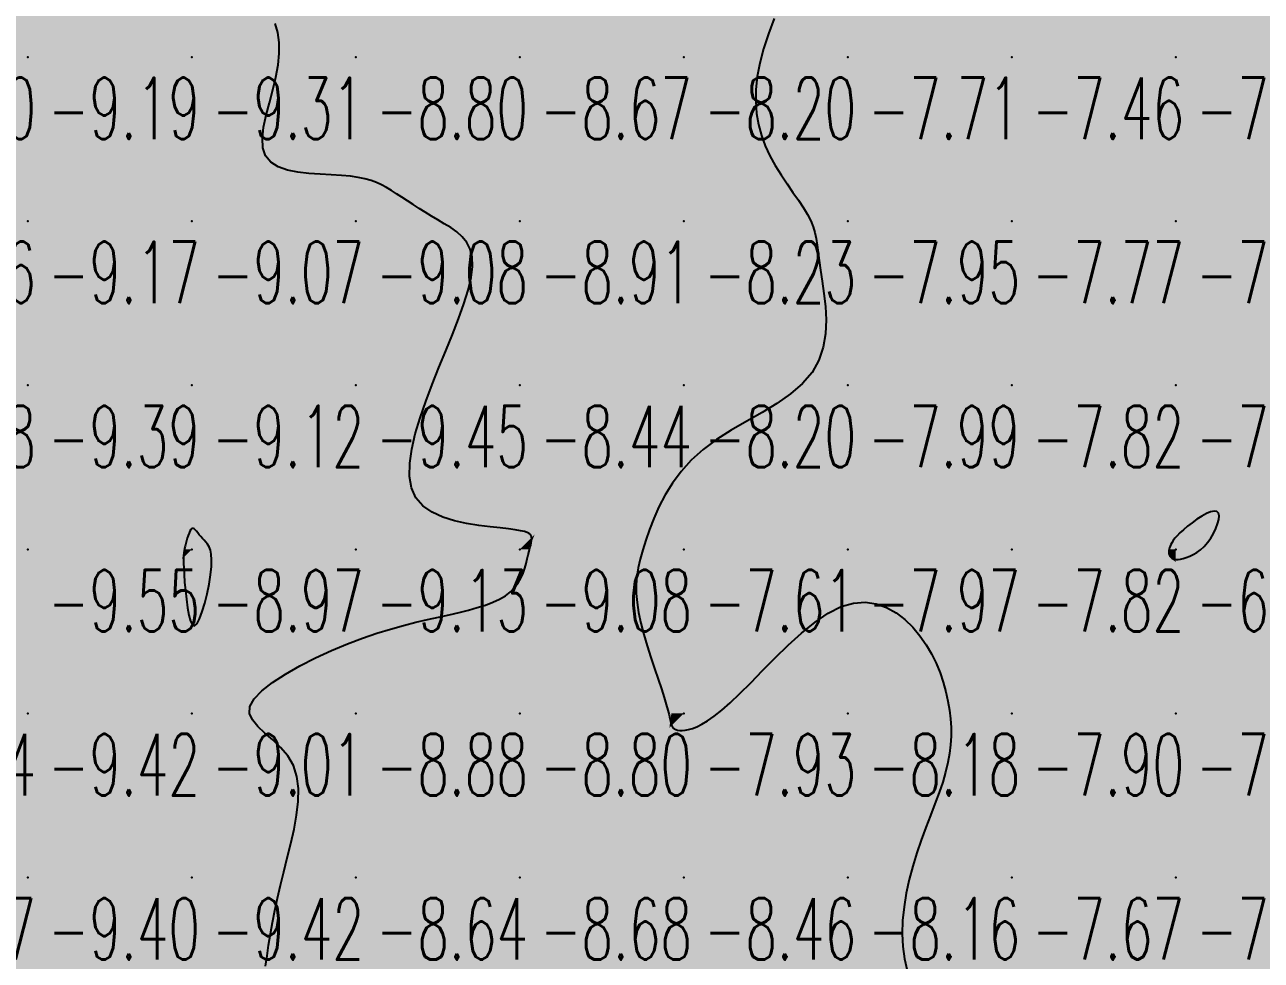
# Model space of a CAD drawing. Header units: millimetres. Extents: x 88261 to 90953, y 390274 to 392322.
# Drawn here: x 89780.1 to 89855.5, y 392062.2 to 392119.2 of the extents above; entities that cross this region are included whole.
import ezdxf
from ezdxf.enums import TextEntityAlignment as Align

# ---------------------------------------------------------------- set-up
doc = ezdxf.new("R2010")
doc.units = ezdxf.units.MM
doc.header["$LTSCALE"] = 25
for name, color, linetype in [('CN_03_00', 7, 'Continuous'), ('COTEAlt', 7, 'Continuous'), ('TN_COLORIAGE', 7, 'Continuous')]:
    doc.layers.add(name, color=color, linetype=linetype)
doc.styles.add('Simplex 1.0', font='Simplex.shx', dxfattribs={"width": 0.99, "height": 2.5})
doc.styles.get("Standard").update_dxf_attribs({"font": 'times.ttf'})

# ---------------------------------------------------------------- blocks, each defined once
blk = doc.blocks.new('COTE')
at = {"color": 0}
blk.add_point((0, 0), dxfattribs=at)
at = {"layer": 'COTEAlt'}
blk.add_attdef('ALT', text='', height=3.75, dxfattribs=at).set_placement((1.25, -1.25), align=Align.TOP_LEFT)

msp = doc.modelspace()

# ---------------------------------------------------------------- linework, layer by layer
at = {"layer": 'CN_03_00', "flags": 128}
for points, elevation in [([(89825.765, 392119.577), (89825.409, 392118.643), (89825.111, 392117.735), (89824.886, 392116.87), (89824.734, 392116.048), (89824.653, 392115.265), (89824.641, 392114.519), (89824.693, 392113.806), (89824.809, 392113.122), (89824.985, 392112.464), (89825.218, 392111.829), (89825.505, 392111.214), (89825.831, 392110.621), (89826.182, 392110.051), (89826.544, 392109.507), (89826.902, 392108.992), (89827.241, 392108.507), (89827.545, 392108.056), (89827.801, 392107.639), (89827.998, 392107.257), (89828.144, 392106.896), (89828.249, 392106.539), (89828.326, 392106.17), (89828.386, 392105.774), (89828.441, 392105.332), (89828.504, 392104.829), (89828.584, 392104.248), (89828.689, 392103.58), (89828.797, 392102.838), (89828.884, 392102.043), (89828.922, 392101.217), (89828.886, 392100.38), (89828.749, 392099.553), (89828.486, 392098.757), (89828.07, 392098.013), (89827.486, 392097.335), (89826.759, 392096.714), (89825.926, 392096.135), (89825.022, 392095.582), (89824.085, 392095.04), (89823.149, 392094.494), (89822.251, 392093.927), (89821.428, 392093.325), (89820.708, 392092.677), (89820.088, 392091.99), (89819.56, 392091.279), (89819.112, 392090.556), (89818.735, 392089.833), (89818.42, 392089.124), (89818.157, 392088.442), (89817.934, 392087.799), (89817.746, 392087.204), (89817.592, 392086.648), (89817.474, 392086.118), (89817.394, 392085.601), (89817.354, 392085.083), (89817.357, 392084.551), (89817.405, 392083.991), (89817.499, 392083.391), (89817.641, 392082.742), (89817.82, 392082.057), (89818.025, 392081.355), (89818.246, 392080.653), (89818.471, 392079.97), (89818.688, 392079.324), (89818.886, 392078.732), (89819.055, 392078.214), (89819.185, 392077.783), (89819.281, 392077.432), (89819.35, 392077.153), (89819.399, 392076.933), (89819.435, 392076.762), (89819.465, 392076.631), (89819.497, 392076.529), (89819.538, 392076.445), (89819.593, 392076.371), (89819.665, 392076.306), (89819.756, 392076.255), (89819.867, 392076.217), (89820, 392076.196), (89820.156, 392076.194), (89820.336, 392076.214), (89820.542, 392076.256), (89820.777, 392076.326), (89821.045, 392076.432), (89821.352, 392076.585), (89821.703, 392076.797), (89822.106, 392077.079), (89822.565, 392077.441), (89823.086, 392077.894), (89823.675, 392078.45), (89824.334, 392079.112), (89825.054, 392079.849), (89825.819, 392080.624), (89826.617, 392081.399), (89827.433, 392082.137), (89828.253, 392082.8), (89829.063, 392083.349), (89829.85, 392083.748), (89830.602, 392083.967), (89831.314, 392084.019), (89831.984, 392083.924), (89832.612, 392083.703), (89833.193, 392083.376), (89833.727, 392082.965), (89834.212, 392082.49), (89834.645, 392081.972), (89835.025, 392081.429), (89835.355, 392080.869), (89835.638, 392080.297), (89835.876, 392079.719), (89836.073, 392079.139), (89836.233, 392078.562), (89836.358, 392077.994), (89836.451, 392077.439), (89836.516, 392076.901), (89836.55, 392076.374), (89836.553, 392075.852), (89836.522, 392075.327), (89836.457, 392074.793), (89836.355, 392074.241), (89836.215, 392073.666), (89836.035, 392073.059), (89835.815, 392072.415), (89835.565, 392071.736), (89835.293, 392071.026), (89835.011, 392070.287), (89834.73, 392069.523), (89834.458, 392068.738), (89834.208, 392067.934), (89833.988, 392067.115), (89833.81, 392066.285), (89833.677, 392065.453), (89833.595, 392064.627), (89833.569, 392063.817), (89833.602, 392063.033), (89833.7, 392062.282), (89833.868, 392061.575)], -8), ([(89794.758, 392061.833), (89794.843, 392062.467), (89794.941, 392063.123), (89795.053, 392063.801), (89795.18, 392064.504), (89795.322, 392065.233), (89795.483, 392065.99), (89795.661, 392066.776), (89795.86, 392067.594), (89796.077, 392068.442), (89796.293, 392069.309), (89796.49, 392070.179), (89796.647, 392071.038), (89796.742, 392071.871), (89796.755, 392072.663), (89796.666, 392073.399), (89796.454, 392074.064), (89796.109, 392074.649), (89795.671, 392075.164), (89795.186, 392075.625), (89794.706, 392076.047), (89794.278, 392076.447), (89793.952, 392076.84), (89793.777, 392077.242), (89793.802, 392077.668), (89794.062, 392078.13), (89794.534, 392078.62), (89795.181, 392079.126), (89795.965, 392079.636), (89796.85, 392080.138), (89797.799, 392080.619), (89798.774, 392081.068), (89799.739, 392081.472), (89800.662, 392081.822), (89801.539, 392082.123), (89802.372, 392082.38), (89803.163, 392082.601), (89803.914, 392082.793), (89804.627, 392082.961), (89805.303, 392083.114), (89805.944, 392083.258), (89806.553, 392083.399), (89807.126, 392083.542), (89807.661, 392083.69), (89808.156, 392083.847), (89808.608, 392084.017), (89809.015, 392084.205), (89809.373, 392084.414), (89809.681, 392084.647), (89809.937, 392084.908), (89810.146, 392085.19), (89810.314, 392085.485), (89810.448, 392085.787), (89810.554, 392086.088), (89810.638, 392086.38), (89810.707, 392086.656), (89810.767, 392086.909), (89810.822, 392087.132), (89810.873, 392087.327), (89810.916, 392087.497), (89810.95, 392087.643), (89810.972, 392087.77), (89810.981, 392087.88), (89810.974, 392087.975), (89810.95, 392088.058), (89810.904, 392088.133), (89810.826, 392088.2), (89810.705, 392088.261), (89810.53, 392088.319), (89810.288, 392088.374), (89809.969, 392088.429), (89809.56, 392088.486), (89809.051, 392088.545), (89808.437, 392088.611), (89807.745, 392088.696), (89807.011, 392088.813), (89806.269, 392088.977), (89805.553, 392089.202), (89804.9, 392089.501), (89804.343, 392089.889), (89803.917, 392090.38), (89803.649, 392090.982), (89803.528, 392091.687), (89803.538, 392092.48), (89803.66, 392093.348), (89803.876, 392094.276), (89804.168, 392095.251), (89804.518, 392096.257), (89804.908, 392097.282), (89805.32, 392098.31), (89805.736, 392099.329), (89806.141, 392100.325), (89806.515, 392101.284), (89806.843, 392102.192), (89807.107, 392103.036), (89807.29, 392103.803), (89807.375, 392104.478), (89807.35, 392105.053), (89807.225, 392105.537), (89807.015, 392105.943), (89806.737, 392106.287), (89806.406, 392106.581), (89806.038, 392106.84), (89805.648, 392107.078), (89805.251, 392107.307), (89804.862, 392107.541), (89804.482, 392107.778), (89804.113, 392108.015), (89803.754, 392108.25), (89803.406, 392108.479), (89803.07, 392108.7), (89802.745, 392108.909), (89802.433, 392109.104), (89802.131, 392109.282), (89801.829, 392109.442), (89801.517, 392109.584), (89801.182, 392109.709), (89800.812, 392109.815), (89800.396, 392109.903), (89799.921, 392109.972), (89799.376, 392110.023), (89798.757, 392110.058), (89798.087, 392110.092), (89797.398, 392110.14), (89796.72, 392110.222), (89796.085, 392110.352), (89795.524, 392110.55), (89795.068, 392110.831), (89794.748, 392111.214), (89794.584, 392111.708), (89794.557, 392112.299), (89794.635, 392112.968), (89794.788, 392113.694), (89794.983, 392114.456), (89795.191, 392115.234), (89795.38, 392116.007), (89795.52, 392116.755), (89795.584, 392117.461), (89795.573, 392118.118), (89795.491, 392118.724), (89795.342, 392119.275)], -9)]:
    msp.add_lwpolyline(points, dxfattribs=dict(at, elevation=elevation))
for points, elevation in [([(89852.38, 392087.913), (89852.551, 392088.202), (89852.693, 392088.499), (89852.8, 392088.788), (89852.866, 392089.053), (89852.884, 392089.279), (89852.846, 392089.451), (89852.748, 392089.553), (89852.585, 392089.575), (89852.368, 392089.524), (89852.111, 392089.414), (89851.827, 392089.258), (89851.532, 392089.07), (89851.237, 392088.861), (89850.958, 392088.646), (89850.709, 392088.437), (89850.499, 392088.245), (89850.328, 392088.071), (89850.191, 392087.914), (89850.085, 392087.772), (89850.004, 392087.645), (89849.944, 392087.53), (89849.9, 392087.427), (89849.869, 392087.334), (89849.847, 392087.25), (89849.832, 392087.174), (89849.825, 392087.105), (89849.825, 392087.042), (89849.831, 392086.983), (89849.845, 392086.929), (89849.865, 392086.877), (89849.891, 392086.828), (89849.923, 392086.779), (89849.964, 392086.734), (89850.016, 392086.694), (89850.081, 392086.661), (89850.163, 392086.638), (89850.263, 392086.626), (89850.384, 392086.628), (89850.529, 392086.645), (89850.699, 392086.681), (89850.89, 392086.737), (89851.097, 392086.817), (89851.314, 392086.921), (89851.537, 392087.054), (89851.761, 392087.217), (89851.979, 392087.414), (89852.187, 392087.646), (89852.38, 392087.913)], -7), ([(89789.817, 392085.244), (89789.863, 392084.726), (89789.922, 392084.193), (89789.994, 392083.682), (89790.08, 392083.228), (89790.18, 392082.869), (89790.297, 392082.642), (89790.429, 392082.582), (89790.577, 392082.715), (89790.734, 392083.014), (89790.893, 392083.442), (89791.046, 392083.961), (89791.186, 392084.534), (89791.305, 392085.122), (89791.396, 392085.687), (89791.451, 392086.192), (89791.465, 392086.607), (89791.443, 392086.938), (89791.39, 392087.198), (89791.313, 392087.4), (89791.219, 392087.558), (89791.114, 392087.685), (89791.004, 392087.795), (89790.897, 392087.902), (89790.797, 392088.015), (89790.705, 392088.132), (89790.62, 392088.244), (89790.54, 392088.345), (89790.466, 392088.429), (89790.396, 392088.487), (89790.329, 392088.513), (89790.265, 392088.5), (89790.202, 392088.444), (89790.142, 392088.349), (89790.084, 392088.225), (89790.028, 392088.078), (89789.976, 392087.918), (89789.928, 392087.752), (89789.884, 392087.588), (89789.845, 392087.434), (89789.812, 392087.295), (89789.784, 392087.161), (89789.763, 392087.018), (89789.749, 392086.853), (89789.743, 392086.654), (89789.746, 392086.405), (89789.759, 392086.095), (89789.783, 392085.71), (89789.817, 392085.244)], -9)]:
    msp.add_lwpolyline(points, close=True, dxfattribs=dict(at, elevation=elevation))
at = {"layer": 'TN_COLORIAGE', "color": 181}
for points in [[(89770.249, 392127.239, -9.309), (89770.249, 392117.239, -9.309), (89780.249, 392127.239, -9.309)], [(89770.249, 392117.239, -9.309), (89780.249, 392117.239, -9.309), (89780.249, 392127.239, -9.309)], [(89780.249, 392127.239, -9), (89784.458, 392127.239, -9), (89780.249, 392117.239, -9), (89783.364, 392120.355, -9)], [(89790.249, 392117.239, -9), (89790.249, 392121.49, -9), (89780.249, 392117.239, -9), (89783.364, 392120.355, -9)], [(89790.249, 392121.49, -9.314), (89794.629, 392121.619, -9.314), (89790.249, 392117.239, -9.314)], [(89794.629, 392121.619, -9.314), (89796.381, 392117.239, -9.314), (89790.249, 392117.239, -9.314)], [(89770.249, 392117.239, -9.192), (89770.249, 392107.239, -9.192), (89780.249, 392117.239, -9.192)], [(89770.249, 392107.239, -9.192), (89780.249, 392107.239, -9.192), (89780.249, 392117.239, -9.192)], [(89780.249, 392107.239, -9.314), (89790.249, 392107.239, -9.314), (89790.249, 392117.239, -9.314)], [(89780.249, 392117.239, -9.314), (89780.249, 392107.239, -9.314), (89790.249, 392117.239, -9.314)], [(89790.249, 392117.239, -9), (89796.381, 392117.239, -9), (89790.249, 392107.239, -9), (89792.964, 392109.955, -9)], [(89800.249, 392107.239, -9), (89800.249, 392110.224, -9), (89790.249, 392107.239, -9), (89792.964, 392109.955, -9)], [(89802.299, 392109.29, -9.084), (89800.249, 392110.224, -9.084), (89800.249, 392107.239, -9.084)], [(89802.299, 392109.29, -9.084), (89805.151, 392107.239, -9.084), (89800.249, 392107.239, -9.084)], [(89770.249, 392107.239, -9.165), (89770.249, 392097.239, -9.165), (89780.249, 392107.239, -9.165)], [(89770.249, 392097.239, -9.165), (89780.249, 392097.239, -9.165), (89780.249, 392107.239, -9.165)], [(89780.249, 392107.239, -9.074), (89780.249, 392097.239, -9.074), (89790.249, 392107.239, -9.074)], [(89780.249, 392097.239, -9.074), (89790.249, 392097.239, -9.074), (89790.249, 392107.239, -9.074)], [(89790.249, 392107.239, -9.084), (89790.249, 392097.239, -9.084), (89800.249, 392107.239, -9.084)], [(89790.249, 392097.239, -9.084), (89800.249, 392097.239, -9.084), (89800.249, 392107.239, -9.084)], [(89800.249, 392097.239, -9), (89808.606, 392105.597, -9), (89800.249, 392107.239, -9), (89805.151, 392107.239, -9)], [(89804.674, 392097.239, -9.446), (89808.606, 392105.597, -9.446), (89800.249, 392097.239, -9.446)], [(89770.249, 392097.239, -9.389), (89770.249, 392087.239, -9.389), (89780.249, 392097.239, -9.389)], [(89770.249, 392087.239, -9.389), (89780.249, 392087.239, -9.389), (89780.249, 392097.239, -9.389)], [(89780.249, 392087.239, -9), (89789.79, 392087.239, -9), (89790.249, 392097.239, -9), (89790.249, 392088.992, -9)], [(89780.249, 392097.239, -9.124), (89780.249, 392087.239, -9.124), (89790.249, 392097.239, -9.124)], [(89800.249, 392097.239, -9), (89790.805, 392087.795, -9), (89790.249, 392097.239, -9), (89790.249, 392088.992, -9)], [(89800.249, 392097.239, -9), (89790.805, 392087.795, -9), (89800.249, 392087.239, -9), (89791.913, 392087.239, -9)], [(89800.249, 392097.239, -9), (89804.674, 392097.239, -9), (89800.249, 392087.239, -9), (89802.145, 392089.136, -9)], [(89800.249, 392087.239, -9), (89802.145, 392089.136, -9), (89810.249, 392087.239, -9), (89810.249, 392088.495, -9)], [(89811.163, 392088.154, -9.081), (89810.249, 392088.495, -9.081), (89810.249, 392087.239, -9.081)], [(89810.797, 392087.239, -9.081), (89811.163, 392088.154, -9.081), (89810.249, 392087.239, -9.081)], [(89770.249, 392077.239, -9.546), (89780.249, 392077.239, -9.546), (89780.249, 392087.239, -9.546)], [(89770.249, 392087.239, -9.546), (89770.249, 392077.239, -9.546), (89780.249, 392087.239, -9.546)], [(89780.249, 392087.239, -9), (89789.79, 392087.239, -9), (89780.249, 392077.239, -9), (89789.664, 392086.655, -9)], [(89800.249, 392087.239, -9), (89800.249, 392082.077, -9), (89790.249, 392077.239, -9), (89791.145, 392077.239, -9)], [(89800.249, 392087.239, -9), (89791.913, 392087.239, -9), (89790.249, 392077.239, -9), (89790.249, 392080.399, -9)], [(89800.249, 392087.239, -9), (89800.249, 392082.077, -9), (89810.249, 392087.239, -9), (89806.292, 392083.283, -9)], [(89810.249, 392084.341, -9.081), (89806.292, 392083.283, -9.081), (89810.249, 392087.239, -9.081)], [(89810.797, 392087.239, -9.081), (89810.249, 392084.341, -9.081), (89810.249, 392087.239, -9.081)], [(89780.249, 392077.239, -9), (89789.664, 392086.655, -9), (89790.249, 392077.239, -9), (89790.249, 392080.399, -9)], [(89770.249, 392077.239, -9.423), (89770.249, 392067.239, -9.423), (89780.249, 392077.239, -9.423)], [(89770.249, 392067.239, -9.423), (89780.249, 392067.239, -9.423), (89780.249, 392077.239, -9.423)], [(89780.249, 392067.239, -9.012), (89790.249, 392067.239, -9.012), (89790.249, 392077.239, -9.012)], [(89780.249, 392077.239, -9.012), (89780.249, 392067.239, -9.012), (89790.249, 392077.239, -9.012)], [(89790.249, 392067.239, -9), (89797.985, 392074.976, -9), (89790.249, 392077.239, -9), (89791.145, 392077.239, -9)], [(89795.634, 392067.239, -9.421), (89797.985, 392074.976, -9.421), (89790.249, 392067.239, -9.421)], [(89770.249, 392067.239, -9.396), (89770.249, 392057.239, -9.396), (89780.249, 392067.239, -9.396)], [(89770.249, 392057.239, -9.396), (89780.249, 392057.239, -9.396), (89780.249, 392067.239, -9.396)], [(89780.249, 392057.239, -9.421), (89790.249, 392057.239, -9.421), (89790.249, 392067.239, -9.421)], [(89780.249, 392067.239, -9.421), (89780.249, 392057.239, -9.421), (89790.249, 392067.239, -9.421)], [(89790.249, 392067.239, -9), (89795.634, 392067.239, -9), (89790.249, 392057.239, -9), (89794.638, 392061.629, -9)]]:
    msp.add_solid(points, dxfattribs=at)
at = {"layer": 'TN_COLORIAGE', "color": 171}
for points in [[(89796.381, 392117.239, -8.597), (89794.629, 392121.619, -8.597), (89800.249, 392117.239, -8.597), (89800.249, 392127.239, -8.597)], [(89800.249, 392127.239, -8.398), (89800.249, 392117.239, -8.398), (89810.249, 392127.239, -8.398)], [(89800.249, 392117.239, -8.398), (89810.249, 392117.239, -8.398), (89810.249, 392127.239, -8.398)], [(89810.249, 392117.239, -8.268), (89820.249, 392117.239, -8.268), (89820.249, 392127.239, -8.268)], [(89810.249, 392127.239, -8.268), (89810.249, 392117.239, -8.268), (89820.249, 392127.239, -8.268)], [(89820.249, 392127.239, -8), (89829.159, 392127.239, -8), (89820.249, 392117.239, -8), (89828.839, 392125.829, -8)], [(89824.298, 392117.239, -8.199), (89828.839, 392125.829, -8.199), (89820.249, 392117.239, -8.199)], [(89792.964, 392109.955, -8.802), (89800.249, 392110.224, -8.802), (89800.249, 392117.239, -8.802)], [(89792.964, 392109.955, -8.802), (89796.381, 392117.239, -8.802), (89800.249, 392117.239, -8.802)], [(89800.249, 392110.224, -8.673), (89802.299, 392109.29, -8.673), (89800.249, 392117.239, -8.673), (89810.249, 392117.239, -8.673)], [(89805.151, 392107.239, -8.673), (89802.299, 392109.29, -8.673), (89810.249, 392107.239, -8.673), (89810.249, 392117.239, -8.673)], [(89810.249, 392107.239, -8.199), (89820.249, 392107.239, -8.199), (89820.249, 392117.239, -8.199)], [(89810.249, 392117.239, -8.199), (89810.249, 392107.239, -8.199), (89820.249, 392117.239, -8.199)], [(89820.249, 392107.239, -8), (89824.633, 392111.624, -8), (89820.249, 392117.239, -8), (89824.298, 392117.239, -8)], [(89824.633, 392111.624, -8.229), (89828.478, 392107.239, -8.229), (89820.249, 392107.239, -8.229)], [(89808.606, 392105.597, -8.438), (89804.674, 392097.239, -8.438), (89810.249, 392107.239, -8.438), (89810.249, 392097.239, -8.438)], [(89805.151, 392107.239, -8.912), (89808.606, 392105.597, -8.912), (89810.249, 392107.239, -8.912)], [(89810.249, 392107.239, -8.229), (89810.249, 392097.239, -8.229), (89820.249, 392107.239, -8.229)], [(89810.249, 392097.239, -8.229), (89820.249, 392097.239, -8.229), (89820.249, 392107.239, -8.229)], [(89820.249, 392107.239, -8), (89828.478, 392107.239, -8), (89820.249, 392097.239, -8), (89828.262, 392105.253, -8)], [(89828.262, 392105.253, -8.199), (89829.978, 392097.239, -8.199), (89820.249, 392097.239, -8.199)], [(89810.249, 392088.495, -8.438), (89802.145, 392089.136, -8.438), (89810.249, 392097.239, -8.438)], [(89802.145, 392089.136, -8.438), (89804.674, 392097.239, -8.438), (89810.249, 392097.239, -8.438)], [(89810.249, 392088.495, -8.199), (89811.163, 392088.154, -8.199), (89810.249, 392097.239, -8.199), (89820.249, 392097.239, -8.199)], [(89811.163, 392088.154, -8), (89810.797, 392087.239, -8), (89820.249, 392097.239, -8), (89817.595, 392087.239, -8)], [(89817.595, 392087.239, -8.199), (89820.249, 392093.868, -8.199), (89820.249, 392097.239, -8.199)], [(89820.249, 392093.868, -8.199), (89829.978, 392097.239, -8.199), (89820.249, 392097.239, -8.199)], [(89790.249, 392088.992, -8.974), (89789.79, 392087.239, -8.974), (89790.249, 392087.239, -8.974)], [(89790.249, 392088.992, -8.974), (89790.805, 392087.795, -8.974), (89790.249, 392087.239, -8.974)], [(89791.913, 392087.239, -8.974), (89790.805, 392087.795, -8.974), (89790.249, 392087.239, -8.974)], [(89790.249, 392080.399, -8.974), (89789.664, 392086.655, -8.974), (89790.249, 392087.239, -8.974)], [(89789.664, 392086.655, -8.974), (89789.79, 392087.239, -8.974), (89790.249, 392087.239, -8.974)], [(89790.249, 392080.399, -8.974), (89791.913, 392087.239, -8.974), (89790.249, 392087.239, -8.974)], [(89810.249, 392084.341, -8), (89810.797, 392087.239, -8), (89810.249, 392077.239, -8), (89817.595, 392087.239, -8)], [(89817.595, 392087.239, -8.802), (89816.976, 392083.967, -8.802), (89810.249, 392077.239, -8.802)], [(89822.888, 392077.239, -8.182), (89830.249, 392085.76, -8.182), (89830.249, 392077.239, -8.182)], [(89835.217, 392082.208, -8.182), (89830.249, 392085.76, -8.182), (89830.249, 392077.239, -8.182)], [(89806.292, 392083.283, -8.802), (89810.249, 392084.341, -8.802), (89800.249, 392077.239, -8.802), (89810.249, 392077.239, -8.802)], [(89806.292, 392083.283, -8.877), (89800.249, 392082.077, -8.877), (89800.249, 392077.239, -8.877)], [(89816.976, 392083.967, -8.802), (89819.495, 392077.239, -8.802), (89810.249, 392077.239, -8.802)], [(89791.145, 392077.239, -8.877), (89800.249, 392082.077, -8.877), (89800.249, 392077.239, -8.877)], [(89835.217, 392082.208, -8.182), (89836.753, 392077.239, -8.182), (89830.249, 392077.239, -8.182)], [(89791.145, 392077.239, -8.877), (89797.985, 392074.976, -8.877), (89800.249, 392077.239, -8.877)], [(89797.985, 392074.976, -8.639), (89795.634, 392067.239, -8.639), (89800.249, 392077.239, -8.639), (89800.249, 392067.239, -8.639)], [(89800.249, 392077.239, -8.802), (89800.249, 392067.239, -8.802), (89810.249, 392077.239, -8.802)], [(89800.249, 392067.239, -8.802), (89810.249, 392067.239, -8.802), (89810.249, 392077.239, -8.802)], [(89810.249, 392077.239, -8), (89819.495, 392077.239, -8), (89810.249, 392067.239, -8), (89819.371, 392076.361, -8)], [(89820.249, 392067.239, -8), (89820.249, 392075.984, -8), (89830.249, 392077.239, -8), (89822.888, 392077.239, -8)], [(89820.249, 392067.239, -8.182), (89830.249, 392067.239, -8.182), (89830.249, 392077.239, -8.182)], [(89830.249, 392077.239, -8), (89836.753, 392077.239, -8), (89830.249, 392067.239, -8), (89836.477, 392073.468, -8)], [(89810.249, 392067.239, -8), (89819.371, 392076.361, -8), (89820.249, 392067.239, -8), (89820.249, 392075.984, -8)], [(89833.545, 392067.239, -8.162), (89836.477, 392073.468, -8.162), (89830.249, 392067.239, -8.162)], [(89794.638, 392061.629, -8.595), (89794.357, 392057.239, -8.595), (89800.249, 392067.239, -8.595), (89800.249, 392057.239, -8.595)], [(89794.638, 392061.629, -8.639), (89795.634, 392067.239, -8.639), (89800.249, 392067.239, -8.639)], [(89800.249, 392057.239, -8.679), (89810.249, 392057.239, -8.679), (89810.249, 392067.239, -8.679)], [(89800.249, 392067.239, -8.679), (89800.249, 392057.239, -8.679), (89810.249, 392067.239, -8.679)], [(89810.249, 392067.239, -8.455), (89810.249, 392057.239, -8.455), (89820.249, 392067.239, -8.455)], [(89810.249, 392057.239, -8.455), (89820.249, 392057.239, -8.455), (89820.249, 392067.239, -8.455)], [(89820.249, 392057.239, -8.162), (89830.249, 392057.239, -8.162), (89830.249, 392067.239, -8.162)], [(89820.249, 392067.239, -8.162), (89820.249, 392057.239, -8.162), (89830.249, 392067.239, -8.162)], [(89830.249, 392067.239, -8), (89833.545, 392067.239, -8), (89830.249, 392057.239, -8), (89833.271, 392060.262, -8)]]:
    msp.add_solid(points, dxfattribs=at)
at = {"layer": 'TN_COLORIAGE', "color": 161}
for points in [[(89828.839, 392125.829, -7.707), (89824.298, 392117.239, -7.707), (89830.249, 392127.239, -7.707), (89830.249, 392117.239, -7.707)], [(89830.249, 392127.239, -7.341), (89830.249, 392117.239, -7.341), (89840.249, 392127.239, -7.341)], [(89830.249, 392117.239, -7.341), (89840.249, 392117.239, -7.341), (89840.249, 392127.239, -7.341)], [(89840.249, 392117.239, -7.263), (89850.249, 392117.239, -7.263), (89850.249, 392127.239, -7.263)], [(89840.249, 392127.239, -7.263), (89840.249, 392117.239, -7.263), (89850.249, 392127.239, -7.263)], [(89850.249, 392117.239, -7.034), (89860.249, 392117.239, -7.034), (89860.249, 392127.239, -7.034)], [(89850.249, 392127.239, -7.034), (89850.249, 392117.239, -7.034), (89860.249, 392127.239, -7.034)], [(89824.298, 392117.239, -7.707), (89824.633, 392111.624, -7.707), (89830.249, 392117.239, -7.707)], [(89828.478, 392107.239, -7.707), (89824.633, 392111.624, -7.707), (89830.249, 392107.239, -7.707), (89830.249, 392117.239, -7.707)], [(89830.249, 392117.239, -7.459), (89830.249, 392107.239, -7.459), (89840.249, 392117.239, -7.459)], [(89830.249, 392107.239, -7.459), (89840.249, 392107.239, -7.459), (89840.249, 392117.239, -7.459)], [(89840.249, 392117.239, -7.339), (89840.249, 392107.239, -7.339), (89850.249, 392117.239, -7.339)], [(89840.249, 392107.239, -7.339), (89850.249, 392107.239, -7.339), (89850.249, 392117.239, -7.339)], [(89850.249, 392117.239, -7.171), (89850.249, 392107.239, -7.171), (89860.249, 392117.239, -7.171)], [(89850.249, 392107.239, -7.171), (89860.249, 392107.239, -7.171), (89860.249, 392117.239, -7.171)], [(89829.978, 392097.239, -7.951), (89828.262, 392105.253, -7.951), (89830.249, 392097.239, -7.951), (89830.249, 392107.239, -7.951)], [(89828.262, 392105.253, -7.951), (89828.478, 392107.239, -7.951), (89830.249, 392107.239, -7.951)], [(89830.249, 392107.239, -7.774), (89830.249, 392097.239, -7.774), (89840.249, 392107.239, -7.774)], [(89830.249, 392097.239, -7.774), (89840.249, 392097.239, -7.774), (89840.249, 392107.239, -7.774)], [(89840.249, 392097.239, -7.345), (89850.249, 392097.239, -7.345), (89850.249, 392107.239, -7.345)], [(89840.249, 392107.239, -7.345), (89840.249, 392097.239, -7.345), (89850.249, 392107.239, -7.345)], [(89850.249, 392097.239, -7.092), (89860.249, 392097.239, -7.092), (89860.249, 392107.239, -7.092)], [(89850.249, 392107.239, -7.092), (89850.249, 392097.239, -7.092), (89860.249, 392107.239, -7.092)], [(89820.249, 392087.239, -7.994), (89830.249, 392087.239, -7.994), (89830.249, 392097.239, -7.994)], [(89829.978, 392097.239, -7.61), (89820.249, 392093.868, -7.61), (89830.249, 392097.239, -7.61), (89820.249, 392087.239, -7.61)], [(89830.249, 392087.239, -7.821), (89840.249, 392087.239, -7.821), (89840.249, 392097.239, -7.821)], [(89830.249, 392097.239, -7.821), (89830.249, 392087.239, -7.821), (89840.249, 392097.239, -7.821)], [(89840.249, 392097.239, -7.361), (89840.249, 392087.239, -7.361), (89850.249, 392097.239, -7.361)], [(89840.249, 392087.239, -7), (89849.785, 392087.239, -7), (89850.249, 392097.239, -7), (89850.249, 392088.23, -7)], [(89850.249, 392097.239, -7), (89850.249, 392088.23, -7), (89860.249, 392097.239, -7), (89853.472, 392090.463, -7)], [(89860.249, 392087.239, -7), (89852.351, 392087.239, -7), (89860.249, 392097.239, -7), (89853.472, 392090.463, -7)], [(89820.249, 392093.868, -7.61), (89817.595, 392087.239, -7.61), (89820.249, 392087.239, -7.61)], [(89816.976, 392083.967, -7.61), (89817.595, 392087.239, -7.61), (89820.249, 392087.239, -7.61)], [(89819.495, 392077.239, -7.61), (89816.976, 392083.967, -7.61), (89820.249, 392077.239, -7.61), (89820.249, 392087.239, -7.61)], [(89830.249, 392085.76, -7.935), (89822.888, 392077.239, -7.935), (89830.249, 392087.239, -7.935), (89820.249, 392077.239, -7.935)], [(89820.249, 392087.239, -7.968), (89820.249, 392077.239, -7.968), (89830.249, 392087.239, -7.968)], [(89830.249, 392085.76, -7.815), (89835.217, 392082.208, -7.815), (89830.249, 392087.239, -7.815), (89840.249, 392087.239, -7.815)], [(89836.753, 392077.239, -7.815), (89835.217, 392082.208, -7.815), (89840.249, 392077.239, -7.815), (89840.249, 392087.239, -7.815)], [(89840.249, 392077.239, -7), (89849.827, 392086.818, -7), (89840.249, 392087.239, -7), (89849.785, 392087.239, -7)], [(89850.249, 392077.239, -7.149), (89860.249, 392077.239, -7.149), (89860.249, 392087.239, -7.149)], [(89850.249, 392077.239, -7), (89850.249, 392086.454, -7), (89860.249, 392087.239, -7), (89852.351, 392087.239, -7)], [(89840.249, 392077.239, -7), (89849.827, 392086.818, -7), (89850.249, 392077.239, -7), (89850.249, 392086.454, -7)], [(89819.371, 392076.361, -7.935), (89819.495, 392077.239, -7.935), (89820.249, 392077.239, -7.935)], [(89820.249, 392075.984, -7.935), (89819.371, 392076.361, -7.935), (89820.249, 392077.239, -7.935)], [(89822.888, 392077.239, -7.935), (89820.249, 392075.984, -7.935), (89820.249, 392077.239, -7.935)], [(89836.477, 392073.468, -7.671), (89833.545, 392067.239, -7.671), (89840.249, 392077.239, -7.671), (89840.249, 392067.239, -7.671)], [(89836.477, 392073.468, -7.902), (89836.753, 392077.239, -7.902), (89840.249, 392077.239, -7.902)], [(89840.249, 392067.239, -7.465), (89850.249, 392067.239, -7.465), (89850.249, 392077.239, -7.465)], [(89840.249, 392077.239, -7.465), (89840.249, 392067.239, -7.465), (89850.249, 392077.239, -7.465)], [(89850.249, 392067.239, -7.202), (89860.249, 392067.239, -7.202), (89860.249, 392077.239, -7.202)], [(89850.249, 392077.239, -7.202), (89850.249, 392067.239, -7.202), (89860.249, 392077.239, -7.202)], [(89838.027, 392057.239, -7.671), (89833.271, 392060.262, -7.671), (89840.249, 392057.239, -7.671), (89840.249, 392067.239, -7.671)], [(89833.271, 392060.262, -7.671), (89833.545, 392067.239, -7.671), (89840.249, 392067.239, -7.671)], [(89840.249, 392067.239, -7.334), (89840.249, 392057.239, -7.334), (89850.249, 392067.239, -7.334)], [(89840.249, 392057.239, -7.334), (89850.249, 392057.239, -7.334), (89850.249, 392067.239, -7.334)], [(89850.249, 392057.239, -7.372), (89860.249, 392057.239, -7.372), (89860.249, 392067.239, -7.372)], [(89850.249, 392067.239, -7.372), (89850.249, 392057.239, -7.372), (89860.249, 392067.239, -7.372)]]:
    msp.add_solid(points, dxfattribs=at)
at = {"layer": 'TN_COLORIAGE', "color": 151}
for points in [[(89853.472, 392090.463, -6.96), (89850.249, 392088.23, -6.96), (89850.249, 392087.239, -6.96)], [(89853.472, 392090.463, -6.96), (89852.351, 392087.239, -6.96), (89850.249, 392087.239, -6.96)], [(89850.249, 392088.23, -6.96), (89849.785, 392087.239, -6.96), (89850.249, 392087.239, -6.96)], [(89849.785, 392087.239, -6.96), (89849.827, 392086.818, -6.96), (89850.249, 392087.239, -6.96)], [(89850.249, 392086.454, -6.96), (89849.827, 392086.818, -6.96), (89850.249, 392087.239, -6.96)], [(89852.351, 392087.239, -6.96), (89850.249, 392086.454, -6.96), (89850.249, 392087.239, -6.96)]]:
    msp.add_solid(points, dxfattribs=at)

# ---------------------------------------------------------------- block references
at = {"layer": 'COTEAlt'}
ref = msp.add_blockref('COTE', (89770.249, 392117.239), dxfattribs=at)
ref.add_attrib('ALT', '-9.30', dxfattribs={"height": 3.75, "style": 'Simplex 1.0', "width": 0.6}).set_placement((89771.499, 392115.989), align=Align.TOP_LEFT)
ref = msp.add_blockref('COTE', (89780.249, 392117.239), dxfattribs=at)
ref.add_attrib('ALT', '-9.19', dxfattribs={"height": 3.75, "style": 'Simplex 1.0', "width": 0.6}).set_placement((89781.499, 392115.989), align=Align.TOP_LEFT)
ref = msp.add_blockref('COTE', (89790.249, 392117.239), dxfattribs=at)
ref.add_attrib('ALT', '-9.31', dxfattribs={"height": 3.75, "style": 'Simplex 1.0', "width": 0.6}).set_placement((89791.499, 392115.989), align=Align.TOP_LEFT)
ref = msp.add_blockref('COTE', (89800.249, 392117.239), dxfattribs=at)
ref.add_attrib('ALT', '-8.80', dxfattribs={"height": 3.75, "style": 'Simplex 1.0', "width": 0.6}).set_placement((89801.499, 392115.989), align=Align.TOP_LEFT)
ref = msp.add_blockref('COTE', (89810.249, 392117.239), dxfattribs=at)
ref.add_attrib('ALT', '-8.67', dxfattribs={"height": 3.75, "style": 'Simplex 1.0', "width": 0.6}).set_placement((89811.499, 392115.989), align=Align.TOP_LEFT)
ref = msp.add_blockref('COTE', (89820.249, 392117.239), dxfattribs=at)
ref.add_attrib('ALT', '-8.20', dxfattribs={"height": 3.75, "style": 'Simplex 1.0', "width": 0.6}).set_placement((89821.499, 392115.989), align=Align.TOP_LEFT)
ref = msp.add_blockref('COTE', (89830.249, 392117.239), dxfattribs=at)
ref.add_attrib('ALT', '-7.71', dxfattribs={"height": 3.75, "style": 'Simplex 1.0', "width": 0.6}).set_placement((89831.499, 392115.989), align=Align.TOP_LEFT)
ref = msp.add_blockref('COTE', (89840.249, 392117.239), dxfattribs=at)
ref.add_attrib('ALT', '-7.46', dxfattribs={"height": 3.75, "style": 'Simplex 1.0', "width": 0.6}).set_placement((89841.499, 392115.989), align=Align.TOP_LEFT)
ref = msp.add_blockref('COTE', (89850.249, 392117.239), dxfattribs=at)
ref.add_attrib('ALT', '-7.34', dxfattribs={"height": 3.75, "style": 'Simplex 1.0', "width": 0.6}).set_placement((89851.499, 392115.989), align=Align.TOP_LEFT)
ref = msp.add_blockref('COTE', (89770.249, 392107.239), dxfattribs=at)
ref.add_attrib('ALT', '-9.36', dxfattribs={"height": 3.75, "style": 'Simplex 1.0', "width": 0.6}).set_placement((89771.499, 392105.989), align=Align.TOP_LEFT)
ref = msp.add_blockref('COTE', (89780.249, 392107.239), dxfattribs=at)
ref.add_attrib('ALT', '-9.17', dxfattribs={"height": 3.75, "style": 'Simplex 1.0', "width": 0.6}).set_placement((89781.499, 392105.989), align=Align.TOP_LEFT)
ref = msp.add_blockref('COTE', (89790.249, 392107.239), dxfattribs=at)
ref.add_attrib('ALT', '-9.07', dxfattribs={"height": 3.75, "style": 'Simplex 1.0', "width": 0.6}).set_placement((89791.499, 392105.989), align=Align.TOP_LEFT)
ref = msp.add_blockref('COTE', (89800.249, 392107.239), dxfattribs=at)
ref.add_attrib('ALT', '-9.08', dxfattribs={"height": 3.75, "style": 'Simplex 1.0', "width": 0.6}).set_placement((89801.499, 392105.989), align=Align.TOP_LEFT)
ref = msp.add_blockref('COTE', (89810.249, 392107.239), dxfattribs=at)
ref.add_attrib('ALT', '-8.91', dxfattribs={"height": 3.75, "style": 'Simplex 1.0', "width": 0.6}).set_placement((89811.499, 392105.989), align=Align.TOP_LEFT)
ref = msp.add_blockref('COTE', (89820.249, 392107.239), dxfattribs=at)
ref.add_attrib('ALT', '-8.23', dxfattribs={"height": 3.75, "style": 'Simplex 1.0', "width": 0.6}).set_placement((89821.499, 392105.989), align=Align.TOP_LEFT)
ref = msp.add_blockref('COTE', (89830.249, 392107.239), dxfattribs=at)
ref.add_attrib('ALT', '-7.95', dxfattribs={"height": 3.75, "style": 'Simplex 1.0', "width": 0.6}).set_placement((89831.499, 392105.989), align=Align.TOP_LEFT)
ref = msp.add_blockref('COTE', (89840.249, 392107.239), dxfattribs=at)
ref.add_attrib('ALT', '-7.77', dxfattribs={"height": 3.75, "style": 'Simplex 1.0', "width": 0.6}).set_placement((89841.499, 392105.989), align=Align.TOP_LEFT)
ref = msp.add_blockref('COTE', (89850.249, 392107.239), dxfattribs=at)
ref.add_attrib('ALT', '-7.35', dxfattribs={"height": 3.75, "style": 'Simplex 1.0', "width": 0.6}).set_placement((89851.499, 392105.989), align=Align.TOP_LEFT)
ref = msp.add_blockref('COTE', (89770.249, 392097.239), dxfattribs=at)
ref.add_attrib('ALT', '-9.58', dxfattribs={"height": 3.75, "style": 'Simplex 1.0', "width": 0.6}).set_placement((89771.499, 392095.989), align=Align.TOP_LEFT)
ref = msp.add_blockref('COTE', (89780.249, 392097.239), dxfattribs=at)
ref.add_attrib('ALT', '-9.39', dxfattribs={"height": 3.75, "style": 'Simplex 1.0', "width": 0.6}).set_placement((89781.499, 392095.989), align=Align.TOP_LEFT)
ref = msp.add_blockref('COTE', (89790.249, 392097.239), dxfattribs=at)
ref.add_attrib('ALT', '-9.12', dxfattribs={"height": 3.75, "style": 'Simplex 1.0', "width": 0.6}).set_placement((89791.499, 392095.989), align=Align.TOP_LEFT)
ref = msp.add_blockref('COTE', (89800.249, 392097.239), dxfattribs=at)
ref.add_attrib('ALT', '-9.45', dxfattribs={"height": 3.75, "style": 'Simplex 1.0', "width": 0.6}).set_placement((89801.499, 392095.989), align=Align.TOP_LEFT)
ref = msp.add_blockref('COTE', (89810.249, 392097.239), dxfattribs=at)
ref.add_attrib('ALT', '-8.44', dxfattribs={"height": 3.75, "style": 'Simplex 1.0', "width": 0.6}).set_placement((89811.499, 392095.989), align=Align.TOP_LEFT)
ref = msp.add_blockref('COTE', (89820.249, 392097.239), dxfattribs=at)
ref.add_attrib('ALT', '-8.20', dxfattribs={"height": 3.75, "style": 'Simplex 1.0', "width": 0.6}).set_placement((89821.499, 392095.989), align=Align.TOP_LEFT)
ref = msp.add_blockref('COTE', (89830.249, 392097.239), dxfattribs=at)
ref.add_attrib('ALT', '-7.99', dxfattribs={"height": 3.75, "style": 'Simplex 1.0', "width": 0.6}).set_placement((89831.499, 392095.989), align=Align.TOP_LEFT)
ref = msp.add_blockref('COTE', (89840.249, 392097.239), dxfattribs=at)
ref.add_attrib('ALT', '-7.82', dxfattribs={"height": 3.75, "style": 'Simplex 1.0', "width": 0.6}).set_placement((89841.499, 392095.989), align=Align.TOP_LEFT)
ref = msp.add_blockref('COTE', (89850.249, 392097.239), dxfattribs=at)
ref.add_attrib('ALT', '-7.36', dxfattribs={"height": 3.75, "style": 'Simplex 1.0', "width": 0.6}).set_placement((89851.499, 392095.989), align=Align.TOP_LEFT)
ref = msp.add_blockref('COTE', (89780.249, 392087.239), dxfattribs=at)
ref.add_attrib('ALT', '-9.55', dxfattribs={"height": 3.75, "style": 'Simplex 1.0', "width": 0.6}).set_placement((89781.499, 392085.989), align=Align.TOP_LEFT)
ref = msp.add_blockref('COTE', (89790.249, 392087.239), dxfattribs=at)
ref.add_attrib('ALT', '-8.97', dxfattribs={"height": 3.75, "style": 'Simplex 1.0', "width": 0.6}).set_placement((89791.499, 392085.989), align=Align.TOP_LEFT)
ref = msp.add_blockref('COTE', (89800.249, 392087.239), dxfattribs=at)
ref.add_attrib('ALT', '-9.13', dxfattribs={"height": 3.75, "style": 'Simplex 1.0', "width": 0.6}).set_placement((89801.499, 392085.989), align=Align.TOP_LEFT)
ref = msp.add_blockref('COTE', (89810.249, 392087.239), dxfattribs=at)
ref.add_attrib('ALT', '-9.08', dxfattribs={"height": 3.75, "style": 'Simplex 1.0', "width": 0.6}).set_placement((89811.499, 392085.989), align=Align.TOP_LEFT)
ref = msp.add_blockref('COTE', (89820.249, 392087.239), dxfattribs=at)
ref.add_attrib('ALT', '-7.61', dxfattribs={"height": 3.75, "style": 'Simplex 1.0', "width": 0.6}).set_placement((89821.499, 392085.989), align=Align.TOP_LEFT)
ref = msp.add_blockref('COTE', (89830.249, 392087.239), dxfattribs=at)
ref.add_attrib('ALT', '-7.97', dxfattribs={"height": 3.75, "style": 'Simplex 1.0', "width": 0.6}).set_placement((89831.499, 392085.989), align=Align.TOP_LEFT)
ref = msp.add_blockref('COTE', (89840.249, 392087.239), dxfattribs=at)
ref.add_attrib('ALT', '-7.82', dxfattribs={"height": 3.75, "style": 'Simplex 1.0', "width": 0.6}).set_placement((89841.499, 392085.989), align=Align.TOP_LEFT)
ref = msp.add_blockref('COTE', (89850.249, 392087.239), dxfattribs=at)
ref.add_attrib('ALT', '-6.96', dxfattribs={"height": 3.75, "style": 'Simplex 1.0', "width": 0.6}).set_placement((89851.499, 392085.989), align=Align.TOP_LEFT)
ref = msp.add_blockref('COTE', (89770.249, 392077.239), dxfattribs=at)
ref.add_attrib('ALT', '-9.94', dxfattribs={"height": 3.75, "style": 'Simplex 1.0', "width": 0.6}).set_placement((89771.499, 392075.989), align=Align.TOP_LEFT)
ref = msp.add_blockref('COTE', (89780.249, 392077.239), dxfattribs=at)
ref.add_attrib('ALT', '-9.42', dxfattribs={"height": 3.75, "style": 'Simplex 1.0', "width": 0.6}).set_placement((89781.499, 392075.989), align=Align.TOP_LEFT)
ref = msp.add_blockref('COTE', (89790.249, 392077.239), dxfattribs=at)
ref.add_attrib('ALT', '-9.01', dxfattribs={"height": 3.75, "style": 'Simplex 1.0', "width": 0.6}).set_placement((89791.499, 392075.989), align=Align.TOP_LEFT)
ref = msp.add_blockref('COTE', (89800.249, 392077.239), dxfattribs=at)
ref.add_attrib('ALT', '-8.88', dxfattribs={"height": 3.75, "style": 'Simplex 1.0', "width": 0.6}).set_placement((89801.499, 392075.989), align=Align.TOP_LEFT)
ref = msp.add_blockref('COTE', (89810.249, 392077.239), dxfattribs=at)
ref.add_attrib('ALT', '-8.80', dxfattribs={"height": 3.75, "style": 'Simplex 1.0', "width": 0.6}).set_placement((89811.499, 392075.989), align=Align.TOP_LEFT)
ref = msp.add_blockref('COTE', (89820.249, 392077.239), dxfattribs=at)
ref.add_attrib('ALT', '-7.93', dxfattribs={"height": 3.75, "style": 'Simplex 1.0', "width": 0.6}).set_placement((89821.499, 392075.989), align=Align.TOP_LEFT)
ref = msp.add_blockref('COTE', (89830.249, 392077.239), dxfattribs=at)
ref.add_attrib('ALT', '-8.18', dxfattribs={"height": 3.75, "style": 'Simplex 1.0', "width": 0.6}).set_placement((89831.499, 392075.989), align=Align.TOP_LEFT)
ref = msp.add_blockref('COTE', (89840.249, 392077.239), dxfattribs=at)
ref.add_attrib('ALT', '-7.90', dxfattribs={"height": 3.75, "style": 'Simplex 1.0', "width": 0.6}).set_placement((89841.499, 392075.989), align=Align.TOP_LEFT)
ref = msp.add_blockref('COTE', (89850.249, 392077.239), dxfattribs=at)
ref.add_attrib('ALT', '-7.47', dxfattribs={"height": 3.75, "style": 'Simplex 1.0', "width": 0.6}).set_placement((89851.499, 392075.989), align=Align.TOP_LEFT)
ref = msp.add_blockref('COTE', (89770.249, 392067.239), dxfattribs=at)
ref.add_attrib('ALT', '-9.77', dxfattribs={"height": 3.75, "style": 'Simplex 1.0', "width": 0.6}).set_placement((89771.499, 392065.989), align=Align.TOP_LEFT)
ref = msp.add_blockref('COTE', (89780.249, 392067.239), dxfattribs=at)
ref.add_attrib('ALT', '-9.40', dxfattribs={"height": 3.75, "style": 'Simplex 1.0', "width": 0.6}).set_placement((89781.499, 392065.989), align=Align.TOP_LEFT)
ref = msp.add_blockref('COTE', (89790.249, 392067.239), dxfattribs=at)
ref.add_attrib('ALT', '-9.42', dxfattribs={"height": 3.75, "style": 'Simplex 1.0', "width": 0.6}).set_placement((89791.499, 392065.989), align=Align.TOP_LEFT)
ref = msp.add_blockref('COTE', (89800.249, 392067.239), dxfattribs=at)
ref.add_attrib('ALT', '-8.64', dxfattribs={"height": 3.75, "style": 'Simplex 1.0', "width": 0.6}).set_placement((89801.499, 392065.989), align=Align.TOP_LEFT)
ref = msp.add_blockref('COTE', (89810.249, 392067.239), dxfattribs=at)
ref.add_attrib('ALT', '-8.68', dxfattribs={"height": 3.75, "style": 'Simplex 1.0', "width": 0.6}).set_placement((89811.499, 392065.989), align=Align.TOP_LEFT)
ref = msp.add_blockref('COTE', (89820.249, 392067.239), dxfattribs=at)
ref.add_attrib('ALT', '-8.46', dxfattribs={"height": 3.75, "style": 'Simplex 1.0', "width": 0.6}).set_placement((89821.499, 392065.989), align=Align.TOP_LEFT)
ref = msp.add_blockref('COTE', (89830.249, 392067.239), dxfattribs=at)
ref.add_attrib('ALT', '-8.16', dxfattribs={"height": 3.75, "style": 'Simplex 1.0', "width": 0.6}).set_placement((89831.499, 392065.989), align=Align.TOP_LEFT)
ref = msp.add_blockref('COTE', (89840.249, 392067.239), dxfattribs=at)
ref.add_attrib('ALT', '-7.67', dxfattribs={"height": 3.75, "style": 'Simplex 1.0', "width": 0.6}).set_placement((89841.499, 392065.989), align=Align.TOP_LEFT)
ref = msp.add_blockref('COTE', (89850.249, 392067.239), dxfattribs=at)
ref.add_attrib('ALT', '-7.33', dxfattribs={"height": 3.75, "style": 'Simplex 1.0', "width": 0.6}).set_placement((89851.499, 392065.989), align=Align.TOP_LEFT)

doc.saveas('drawing.dxf')
